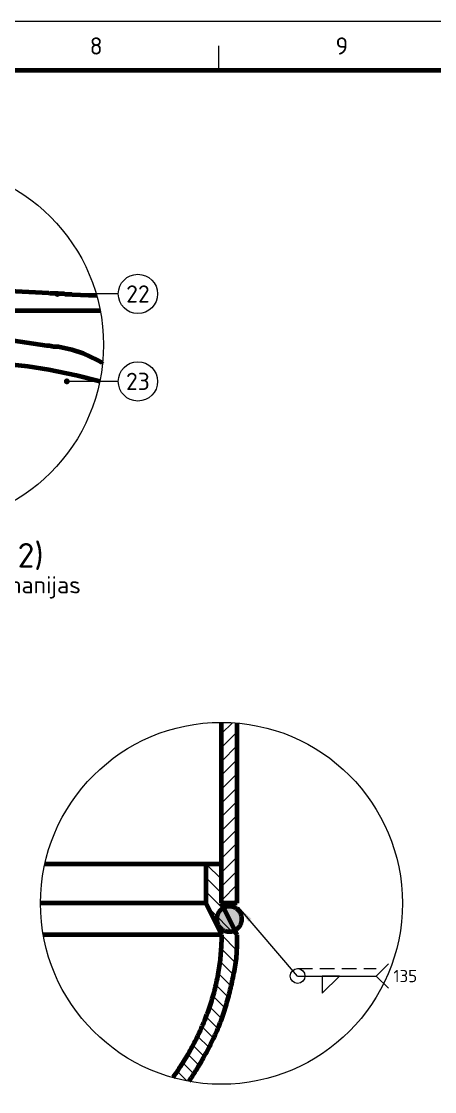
# Model space of a CAD drawing. Header units: millimetres. Extents: x 0 to 2208, y 0 to 420.
# Drawn here: x 836.8 to 920.9, y 202.2 to 420 of the extents above; entities that cross this region are included whole.
import ezdxf
from ezdxf.enums import TextEntityAlignment as Align

# ---------------------------------------------------------------- set-up
doc = ezdxf.new("R2010")
doc.units = ezdxf.units.MM
doc.linetypes.add('IRAM-E-TRAZOS', pattern=[5, 4, -1])
doc.linetypes.add('ISO02-TRAZOS', pattern=[4.5, 3, -1.5])
for name, color, linetype, lineweight in [('01-VISIBLE', 7, 'CONTINUOUS', 70), ('02-OCULTA', 4, 'IRAM-E-TRAZOS', 35), ('05-RAYADO', 8, 'CONTINUOUS', 18), ('06-TEXTO', 7, 'CONTINUOUS', 25), ('07-RECUADRO', 7, 'CONTINUOUS', 70), ('08-FINA', 5, 'CONTINUOUS', 18), ('12-SOLDADURA', 6, 'CONTINUOUS', 18)]:
    doc.layers.add(name, color=color, linetype=linetype, lineweight=lineweight)
doc.styles.add('ISO3098', font='isocpeur.ttf')

msp = doc.modelspace()

# ---------------------------------------------------------------- hatches: boundary and pattern name
at = {"layer": '05-RAYADO'}
h = msp.add_hatch(dxfattribs=at)
h.set_pattern_fill('ANSI31', scale=0.62992)
h.paths.add_polyline_path([(880.7, 240.5), (877.5, 240.5), (877.5, 277.333), (878.404, 277.322), (879.307, 277.289), (880.21, 277.234), (880.7, 277.191)])
h = msp.add_hatch(dxfattribs=at)
h.set_pattern_fill('ANSI31', scale=0.62992, angle=90)
h.paths.add_polyline_path([(880.699, 233.663), (880.697, 233.226), (880.693, 232.788), (880.686, 232.351), (880.677, 231.914), (880.665, 231.477), (880.649, 231.04), (880.63, 230.603), (880.605, 230.167), (880.574, 229.731), (880.536, 229.295), (880.491, 228.86), (880.437, 228.426), (880.374, 227.994), (880.302, 227.563), (880.223, 227.133), (880.138, 226.704), (880.05, 226.275), (879.96, 225.847), (879.869, 225.42), (879.776, 224.993), (879.682, 224.566), (879.586, 224.139), (879.488, 223.713), (879.389, 223.287), (879.287, 222.862), (879.183, 222.437), (879.078, 222.013), (878.969, 221.59), (878.858, 221.167), (878.745, 220.744), (878.628, 220.323), (878.509, 219.902), (878.386, 219.483), (878.26, 219.064), (878.13, 218.647), (877.996, 218.23), (877.858, 217.816), (877.716, 217.402), (877.569, 216.99), (877.418, 216.58), (877.263, 216.171), (877.104, 215.764), (876.941, 215.358), (876.773, 214.954), (876.602, 214.552), (876.427, 214.151), (876.249, 213.752), (876.066, 213.355), (875.881, 212.959), (875.692, 212.565), (875.499, 212.172), (875.304, 211.781), (875.106, 211.391), (874.905, 211.003), (874.701, 210.616), (874.495, 210.231), (874.286, 209.847), (874.075, 209.464), (873.862, 209.082), (873.646, 208.702), (873.427, 208.323), (873.207, 207.946), (872.983, 207.57), (872.758, 207.195), (872.53, 206.822), (872.3, 206.451), (872.067, 206.08), (871.832, 205.712), (871.594, 205.345), (871.354, 204.979), (871.112, 204.615), (870.879, 204.269), (870.314, 204.374), (869.43, 204.562), (868.55, 204.771), (867.676, 205.001), (867.606, 205.021), (867.659, 205.096), (867.904, 205.445), (868.146, 205.796), (868.386, 206.148), (868.623, 206.502), (868.858, 206.858), (869.091, 207.215), (869.321, 207.574), (869.549, 207.935), (869.774, 208.297), (869.997, 208.66), (870.217, 209.026), (870.434, 209.392), (870.649, 209.761), (870.861, 210.131), (871.07, 210.502), (871.277, 210.875), (871.48, 211.25), (871.681, 211.626), (871.88, 212.003), (872.075, 212.382), (872.267, 212.763), (872.456, 213.145), (872.643, 213.528), (872.826, 213.913), (873.006, 214.299), (873.184, 214.687), (873.358, 215.076), (873.529, 215.467), (873.696, 215.859), (873.861, 216.252), (874.022, 216.647), (874.18, 217.043), (874.335, 217.44), (874.486, 217.839), (874.634, 218.239), (874.779, 218.64), (874.92, 219.042), (875.057, 219.446), (875.191, 219.85), (875.322, 220.256), (875.449, 220.663), (875.572, 221.071), (875.692, 221.481), (875.808, 221.891), (875.921, 222.302), (876.029, 222.714), (876.135, 223.127), (876.236, 223.542), (876.334, 223.956), (876.428, 224.372), (876.518, 224.789), (876.605, 225.207), (876.687, 225.625), (876.766, 226.044), (876.841, 226.464), (876.912, 226.884), (876.979, 227.305), (877.042, 227.727), (877.101, 228.149), (877.156, 228.572), (877.207, 228.995), (877.254, 229.419), (877.297, 229.843), (877.335, 230.268), (877.37, 230.692), (877.401, 231.118), (877.427, 231.543), (877.449, 231.969), (877.468, 232.395), (877.482, 232.821), (877.492, 233.247), (877.498, 233.674), (877.5, 234.1), (874.3, 240.5), (874.3, 248.5), (877.5, 248.5), (877.5, 240.5), (880.7, 234.1)])
h = msp.add_hatch(color=7, dxfattribs=at)
h.dxf.hatch_style = 1
h.paths.add_polyline_path([(881.652, 237.099), (881.628, 236.9), (881.589, 236.702), (881.535, 236.509), (881.465, 236.32), (881.381, 236.138), (881.283, 235.962), (881.171, 235.795), (881.047, 235.637), (880.91, 235.49), (880.763, 235.353), (880.605, 235.229), (880.438, 235.117), (880.262, 235.019), (880.08, 234.935), (879.891, 234.865), (879.698, 234.811), (879.5, 234.772), (879.301, 234.748), (879.1, 234.74), (878.899, 234.748), (878.7, 234.772), (878.502, 234.811), (878.309, 234.865), (878.12, 234.935), (877.938, 235.019), (877.762, 235.117), (877.595, 235.229), (877.437, 235.353), (877.29, 235.49), (877.153, 235.637), (877.029, 235.795), (876.917, 235.962), (876.819, 236.138), (876.735, 236.32), (876.665, 236.509), (876.611, 236.702), (876.572, 236.9), (876.548, 237.099), (876.54, 237.3), (876.548, 237.501), (876.572, 237.7), (876.611, 237.898), (876.665, 238.091), (876.735, 238.28), (876.819, 238.462), (876.917, 238.638), (877.029, 238.805), (877.153, 238.963), (877.29, 239.11), (877.437, 239.247), (877.595, 239.371), (877.762, 239.483), (877.938, 239.581), (878.12, 239.665), (878.309, 239.735), (878.502, 239.789), (878.7, 239.828), (878.899, 239.852), (879.1, 239.86), (879.301, 239.852), (879.5, 239.828), (879.698, 239.789), (879.891, 239.735), (880.08, 239.665), (880.262, 239.581), (880.438, 239.483), (880.605, 239.371), (880.763, 239.247), (880.91, 239.11), (881.047, 238.963), (881.171, 238.805), (881.283, 238.638), (881.381, 238.462), (881.465, 238.28), (881.535, 238.091), (881.589, 237.898), (881.628, 237.7), (881.652, 237.501), (881.66, 237.3)])
at = {"layer": '08-FINA'}
h = msp.add_hatch(color=7, dxfattribs=at)
h.dxf.hatch_style = 1
edge = h.paths.add_edge_path()
edge.add_arc((844.092, 364.529), 0.6, 0, 360)
h = msp.add_hatch(color=7, dxfattribs=at)
h.dxf.hatch_style = 1
edge = h.paths.add_edge_path()
edge.add_arc((846.027, 346.734), 0.6, 0, 360)
h = msp.add_hatch(color=7, dxfattribs=at)
h.dxf.hatch_style = 1
h.paths.add_polyline_path([(881, 239.7), (882.946, 236.758), (883.61, 237.327)])

# ---------------------------------------------------------------- linework, layer by layer
at = {"layer": '01-VISIBLE'}
for points in [[(842.397, 364.699), (830.122, 365.294)], [(842.482, 364.614), (842.397, 364.699)], [(844.007, 364.614), (842.482, 364.614)], [(844.092, 364.529), (844.007, 364.614)], [(845.527, 364.529), (844.092, 364.529)], [(845.612, 364.444), (845.527, 364.529)], [(847.052, 364.444), (845.612, 364.444)], [(847.137, 364.359), (847.052, 364.444)], [(852.127, 364.125), (847.137, 364.359)], [(820.552, 361.144), (852.831, 361.144)], [(841.972, 353.949), (832.407, 355.389)], [(842.567, 353.949), (841.972, 353.949)], [(843.242, 353.779), (842.567, 353.949)], [(844.342, 353.779), (843.242, 353.779)], [(847.052, 353.184), (844.342, 353.779)], [(849.337, 352.424), (847.052, 353.184)], [(852.217, 351.069), (849.337, 352.424)], [(853.232, 350.474), (852.217, 351.069)], [(832.997, 350.389), (838.077, 349.799)], [(838.077, 349.799), (842.397, 349.119)], [(842.397, 349.119), (847.902, 348.019)], [(853.305, 350.401), (853.232, 350.474)], [(847.902, 348.019), (852.755, 346.805)], [(877.5, 240.5), (877.5, 277.333)], [(880.7, 240.5), (880.7, 277.191)], [(874.3, 248.5), (874, 248.5), (873.699, 248.5), (873.399, 248.5), (873.098, 248.5), (872.798, 248.5), (872.498, 248.5), (872.197, 248.5), (871.897, 248.5), (871.597, 248.5), (871.296, 248.5), (870.996, 248.5), (870.695, 248.5), (870.395, 248.5), (870.095, 248.5), (869.794, 248.5), (869.494, 248.5), (869.194, 248.5), (868.893, 248.5), (868.593, 248.5), (868.292, 248.5), (867.992, 248.5), (867.692, 248.5), (867.391, 248.5), (867.091, 248.5), (866.791, 248.5), (866.49, 248.5), (866.19, 248.5), (865.889, 248.5), (865.589, 248.5), (865.289, 248.5), (864.988, 248.5), (864.688, 248.5), (864.388, 248.5), (864.087, 248.5), (863.787, 248.5), (863.486, 248.5), (863.186, 248.5), (862.886, 248.5), (862.585, 248.5), (862.285, 248.5), (861.985, 248.5), (861.684, 248.5), (861.384, 248.5), (861.083, 248.5), (860.783, 248.5), (860.483, 248.5), (860.182, 248.5), (859.882, 248.5), (859.582, 248.5), (859.281, 248.5), (858.981, 248.5), (858.68, 248.5), (858.38, 248.5), (858.08, 248.5), (857.779, 248.5), (857.479, 248.5), (857.179, 248.5), (856.878, 248.5), (856.578, 248.5), (856.277, 248.5), (855.977, 248.5), (855.677, 248.5), (855.376, 248.5), (855.076, 248.5), (854.776, 248.5), (854.475, 248.5), (854.175, 248.5), (853.874, 248.5), (853.574, 248.5), (853.274, 248.5), (852.973, 248.5), (852.673, 248.5), (852.373, 248.5), (852.072, 248.5), (851.772, 248.5), (851.471, 248.5), (851.171, 248.5), (850.871, 248.5), (850.57, 248.5), (850.27, 248.5), (849.97, 248.5), (849.669, 248.5), (849.369, 248.5), (849.068, 248.5), (848.768, 248.5), (848.468, 248.5), (848.167, 248.5), (847.867, 248.5), (847.567, 248.5), (847.266, 248.5), (846.966, 248.5), (846.665, 248.5), (846.365, 248.5), (846.065, 248.5), (845.764, 248.5), (845.464, 248.5), (845.164, 248.5), (844.863, 248.5), (844.563, 248.5), (844.262, 248.5), (843.962, 248.5), (843.662, 248.5), (843.361, 248.5), (843.061, 248.5), (842.761, 248.5), (842.46, 248.5), (842.16, 248.5), (841.859, 248.5), (841.559, 248.5), (841.547, 248.5)], [(877.5, 248.5), (874.3, 248.5)], [(874.3, 248.5), (874.3, 240.5)], [(877.5, 240.5), (877.5, 248.5)], [(874.3, 240.5), (874, 240.5), (873.699, 240.5), (873.399, 240.5), (873.098, 240.5), (872.798, 240.5), (872.498, 240.5), (872.197, 240.5), (871.897, 240.5), (871.597, 240.5), (871.296, 240.5), (870.996, 240.5), (870.695, 240.5), (870.395, 240.5), (870.095, 240.5), (869.794, 240.5), (869.494, 240.5), (869.194, 240.5), (868.893, 240.5), (868.593, 240.5), (868.292, 240.5), (867.992, 240.5), (867.692, 240.5), (867.391, 240.5), (867.091, 240.5), (866.791, 240.5), (866.49, 240.5), (866.19, 240.5), (865.889, 240.5), (865.589, 240.5), (865.289, 240.5), (864.988, 240.5), (864.688, 240.5), (864.388, 240.5), (864.087, 240.5), (863.787, 240.5), (863.486, 240.5), (863.186, 240.5), (862.886, 240.5), (862.585, 240.5), (862.285, 240.5), (861.985, 240.5), (861.684, 240.5), (861.384, 240.5), (861.083, 240.5), (860.783, 240.5), (860.483, 240.5), (860.182, 240.5), (859.882, 240.5), (859.582, 240.5), (859.281, 240.5), (858.981, 240.5), (858.68, 240.5), (858.38, 240.5), (858.08, 240.5), (857.779, 240.5), (857.479, 240.5), (857.179, 240.5), (856.878, 240.5), (856.578, 240.5), (856.277, 240.5), (855.977, 240.5), (855.677, 240.5), (855.376, 240.5), (855.076, 240.5), (854.776, 240.5), (854.475, 240.5), (854.175, 240.5), (853.874, 240.5), (853.574, 240.5), (853.274, 240.5), (852.973, 240.5), (852.673, 240.5), (852.373, 240.5), (852.072, 240.5), (851.772, 240.5), (851.471, 240.5), (851.171, 240.5), (850.871, 240.5), (850.57, 240.5), (850.27, 240.5), (849.97, 240.5), (849.669, 240.5), (849.369, 240.5), (849.068, 240.5), (848.768, 240.5), (848.468, 240.5), (848.167, 240.5), (847.867, 240.5), (847.567, 240.5), (847.266, 240.5), (846.966, 240.5), (846.665, 240.5), (846.365, 240.5), (846.065, 240.5), (845.764, 240.5), (845.464, 240.5), (845.164, 240.5), (844.863, 240.5), (844.563, 240.5), (844.262, 240.5), (843.962, 240.5), (843.662, 240.5), (843.361, 240.5), (843.061, 240.5), (842.761, 240.5), (842.46, 240.5), (842.16, 240.5), (841.859, 240.5), (841.559, 240.5), (841.259, 240.5), (840.958, 240.5), (840.667, 240.5)], [(874.3, 240.5), (877.5, 234.1)], [(879.1, 239.86), (878.999, 239.858), (878.899, 239.852), (878.799, 239.842), (878.7, 239.828), (878.601, 239.811), (878.502, 239.789), (878.405, 239.764), (878.309, 239.735), (878.214, 239.702), (878.12, 239.665), (878.028, 239.625), (877.938, 239.581), (877.849, 239.534), (877.762, 239.483), (877.678, 239.429), (877.595, 239.371), (877.515, 239.31), (877.437, 239.247), (877.362, 239.18), (877.29, 239.11), (877.22, 239.038), (877.153, 238.963), (877.09, 238.885), (877.029, 238.805), (876.971, 238.722), (876.917, 238.638), (876.866, 238.551), (876.819, 238.462), (876.775, 238.372), (876.735, 238.28), (876.698, 238.186), (876.665, 238.091), (876.636, 237.995), (876.611, 237.898), (876.589, 237.799), (876.572, 237.7), (876.558, 237.601), (876.548, 237.501), (876.542, 237.401), (876.54, 237.3), (876.542, 237.199), (876.548, 237.099), (876.558, 236.999), (876.572, 236.9), (876.589, 236.801), (876.611, 236.702), (876.636, 236.605), (876.665, 236.509), (876.698, 236.414), (876.735, 236.32), (876.775, 236.228), (876.819, 236.138), (876.866, 236.049), (876.917, 235.962), (876.971, 235.878), (877.029, 235.795), (877.09, 235.715), (877.153, 235.637), (877.22, 235.562), (877.29, 235.49), (877.362, 235.42), (877.437, 235.353), (877.515, 235.29), (877.595, 235.229), (877.678, 235.171), (877.762, 235.117), (877.849, 235.066), (877.938, 235.019), (878.028, 234.975), (878.12, 234.935), (878.214, 234.898), (878.309, 234.865), (878.405, 234.836), (878.502, 234.811), (878.601, 234.789), (878.7, 234.772), (878.799, 234.758), (878.899, 234.748), (878.999, 234.742), (879.1, 234.74)], [(880.7, 240.5), (877.5, 240.5)], [(880.7, 234.1), (877.5, 240.5)], [(879.1, 239.86), (878.887, 239.86), (878.674, 239.86), (878.46, 239.86), (878.247, 239.86), (878.033, 239.86), (877.82, 239.86)], [(881.66, 237.3), (881.658, 237.401), (881.652, 237.501), (881.642, 237.601), (881.628, 237.7), (881.611, 237.799), (881.589, 237.898), (881.564, 237.995), (881.535, 238.091), (881.502, 238.186), (881.465, 238.28), (881.425, 238.372), (881.381, 238.462), (881.334, 238.551), (881.283, 238.638), (881.229, 238.722), (881.171, 238.805), (881.11, 238.885), (881.047, 238.963), (880.98, 239.038), (880.91, 239.11), (880.838, 239.18), (880.763, 239.247), (880.685, 239.31), (880.605, 239.371), (880.522, 239.429), (880.438, 239.483), (880.351, 239.534), (880.262, 239.581), (880.172, 239.625), (880.08, 239.665), (879.986, 239.702), (879.891, 239.735), (879.795, 239.764), (879.698, 239.789), (879.599, 239.811), (879.5, 239.828), (879.401, 239.842), (879.301, 239.852), (879.201, 239.858), (879.1, 239.86)], [(879.1, 234.74), (879.201, 234.742), (879.301, 234.748), (879.401, 234.758), (879.5, 234.772), (879.599, 234.789), (879.698, 234.811), (879.795, 234.836), (879.891, 234.865), (879.986, 234.898), (880.08, 234.935), (880.172, 234.975), (880.262, 235.019), (880.351, 235.066), (880.438, 235.117), (880.522, 235.171), (880.605, 235.229), (880.685, 235.29), (880.763, 235.353), (880.838, 235.42), (880.91, 235.49), (880.98, 235.562), (881.047, 235.637), (881.11, 235.715), (881.171, 235.795), (881.229, 235.878), (881.283, 235.962), (881.334, 236.049), (881.381, 236.138), (881.425, 236.228), (881.465, 236.32), (881.502, 236.414), (881.535, 236.509), (881.564, 236.605), (881.589, 236.702), (881.611, 236.801), (881.628, 236.9), (881.642, 236.999), (881.652, 237.099), (881.658, 237.199), (881.66, 237.3)], [(877.5, 234.1), (877.192, 234.1), (876.885, 234.1), (876.577, 234.1), (876.269, 234.1), (875.962, 234.1), (875.654, 234.1), (875.347, 234.1), (875.039, 234.1), (874.731, 234.1), (874.424, 234.1), (874.116, 234.1), (873.808, 234.1), (873.501, 234.1), (873.193, 234.1), (872.886, 234.1), (872.578, 234.1), (872.27, 234.1), (871.963, 234.1), (871.655, 234.1), (871.347, 234.1), (871.04, 234.1), (870.732, 234.1), (870.425, 234.1), (870.117, 234.1), (869.809, 234.1), (869.502, 234.1), (869.194, 234.1), (868.886, 234.1), (868.579, 234.1), (868.271, 234.1), (867.964, 234.1), (867.656, 234.1), (867.348, 234.1), (867.041, 234.1), (866.733, 234.1), (866.426, 234.1), (866.118, 234.1), (865.81, 234.1), (865.503, 234.1), (865.195, 234.1), (864.887, 234.1), (864.58, 234.1), (864.272, 234.1), (863.965, 234.1), (863.657, 234.1), (863.349, 234.1), (863.042, 234.1), (862.734, 234.1), (862.426, 234.1), (862.119, 234.1), (861.811, 234.1), (861.504, 234.1), (861.196, 234.1), (860.888, 234.1), (860.581, 234.1), (860.273, 234.1), (859.965, 234.1), (859.658, 234.1), (859.35, 234.1), (859.043, 234.1), (858.735, 234.1), (858.427, 234.1), (858.12, 234.1), (857.812, 234.1), (857.504, 234.1), (857.197, 234.1), (856.889, 234.1), (856.582, 234.1), (856.274, 234.1), (855.966, 234.1), (855.659, 234.1), (855.351, 234.1), (855.043, 234.1), (854.736, 234.1), (854.428, 234.1), (854.12, 234.1), (853.813, 234.1), (853.505, 234.1), (853.198, 234.1), (852.89, 234.1), (852.582, 234.1), (852.275, 234.1), (851.967, 234.1), (851.659, 234.1), (851.352, 234.1), (851.044, 234.1), (850.737, 234.1), (850.429, 234.1), (850.121, 234.1), (849.814, 234.1), (849.506, 234.1), (849.198, 234.1), (848.891, 234.1), (848.583, 234.1), (848.276, 234.1), (847.968, 234.1), (847.66, 234.1), (847.353, 234.1), (847.045, 234.1), (846.737, 234.1), (846.43, 234.1), (846.122, 234.1), (845.815, 234.1), (845.507, 234.1), (845.199, 234.1), (844.892, 234.1), (844.584, 234.1), (844.276, 234.1), (843.969, 234.1), (843.661, 234.1), (843.354, 234.1), (843.046, 234.1), (842.738, 234.1), (842.431, 234.1), (842.123, 234.1), (841.816, 234.1), (841.508, 234.1), (841.228, 234.1)], [(877.5, 234.1), (877.498, 233.674), (877.492, 233.247), (877.482, 232.821), (877.468, 232.395), (877.449, 231.969), (877.427, 231.543), (877.401, 231.118), (877.37, 230.692), (877.335, 230.268), (877.297, 229.843), (877.254, 229.419), (877.207, 228.995), (877.156, 228.572), (877.101, 228.149), (877.042, 227.727), (876.979, 227.305), (876.912, 226.884), (876.841, 226.464), (876.766, 226.044), (876.687, 225.625), (876.605, 225.207), (876.518, 224.789), (876.428, 224.372), (876.334, 223.956), (876.236, 223.542), (876.135, 223.127), (876.029, 222.714), (875.921, 222.302), (875.808, 221.891), (875.692, 221.481), (875.572, 221.071), (875.449, 220.663), (875.322, 220.256), (875.191, 219.85), (875.057, 219.446), (874.92, 219.042), (874.779, 218.64), (874.634, 218.239), (874.486, 217.839), (874.335, 217.44), (874.18, 217.043), (874.022, 216.647), (873.861, 216.252), (873.696, 215.859), (873.529, 215.467), (873.358, 215.076), (873.184, 214.687), (873.006, 214.299), (872.826, 213.913), (872.643, 213.528), (872.456, 213.145), (872.267, 212.763), (872.075, 212.382), (871.88, 212.003), (871.681, 211.626), (871.48, 211.25), (871.277, 210.875), (871.07, 210.502), (870.861, 210.131), (870.649, 209.761), (870.434, 209.392), (870.217, 209.026), (869.997, 208.66), (869.774, 208.297), (869.549, 207.935), (869.321, 207.574), (869.091, 207.215), (868.858, 206.858), (868.623, 206.502), (868.386, 206.148), (868.146, 205.796), (867.904, 205.445), (867.659, 205.096), (867.606, 205.021)], [(870.879, 204.269), (871.112, 204.615), (871.354, 204.979), (871.594, 205.345), (871.832, 205.712), (872.067, 206.08), (872.3, 206.451), (872.53, 206.822), (872.758, 207.195), (872.983, 207.57), (873.207, 207.946), (873.427, 208.323), (873.646, 208.702), (873.862, 209.082), (874.075, 209.464), (874.286, 209.847), (874.495, 210.231), (874.701, 210.616), (874.905, 211.003), (875.106, 211.391), (875.304, 211.781), (875.499, 212.172), (875.692, 212.565), (875.881, 212.959), (876.066, 213.355), (876.249, 213.752), (876.427, 214.151), (876.602, 214.552), (876.773, 214.954), (876.941, 215.358), (877.104, 215.764), (877.263, 216.171), (877.418, 216.58), (877.569, 216.99), (877.716, 217.402), (877.858, 217.816), (877.996, 218.23), (878.13, 218.647), (878.26, 219.064), (878.386, 219.483), (878.509, 219.902), (878.628, 220.323), (878.745, 220.744), (878.858, 221.167), (878.969, 221.59), (879.078, 222.013), (879.183, 222.437), (879.287, 222.862), (879.389, 223.287), (879.488, 223.713), (879.586, 224.139), (879.682, 224.566), (879.776, 224.993), (879.869, 225.42), (879.96, 225.847), (880.05, 226.275), (880.138, 226.704), (880.223, 227.133), (880.302, 227.563), (880.374, 227.994), (880.437, 228.426), (880.491, 228.86), (880.536, 229.295), (880.574, 229.731), (880.605, 230.167), (880.63, 230.603), (880.649, 231.04), (880.665, 231.477), (880.677, 231.914), (880.686, 232.351), (880.693, 232.788), (880.697, 233.226), (880.699, 233.663), (880.7, 234.1)]]:
    msp.add_lwpolyline(points, dxfattribs=at)
at = {"layer": '02-OCULTA'}
for points in [[(842.397, 364.699), (830.122, 365.294)], [(842.482, 364.614), (842.397, 364.699)], [(844.007, 364.614), (842.482, 364.614)], [(844.092, 364.529), (844.007, 364.614)], [(845.527, 364.529), (844.092, 364.529)], [(845.612, 364.444), (845.527, 364.529)], [(847.052, 364.444), (845.612, 364.444)], [(847.137, 364.359), (847.052, 364.444)], [(852.127, 364.125), (847.137, 364.359)], [(820.552, 361.144), (852.831, 361.144)], [(841.972, 353.949), (832.407, 355.389)], [(842.567, 353.949), (841.972, 353.949)], [(843.242, 353.779), (842.567, 353.949)], [(844.342, 353.779), (843.242, 353.779)], [(847.052, 353.184), (844.342, 353.779)], [(849.337, 352.424), (847.052, 353.184)], [(852.217, 351.069), (849.337, 352.424)], [(853.232, 350.474), (852.217, 351.069)], [(832.997, 350.389), (838.077, 349.799)], [(838.077, 349.799), (842.397, 349.119)], [(842.397, 349.119), (847.902, 348.019)], [(853.305, 350.401), (853.232, 350.474)], [(847.902, 348.019), (852.755, 346.805)]]:
    msp.add_lwpolyline(points, dxfattribs=at)
at = {"layer": '07-RECUADRO'}
msp.add_lwpolyline([(505, 10), (1064, 10), (1064, 410), (505, 410)], close=True, dxfattribs=at)
at = {"layer": '08-FINA'}
for p, q in [((877, 410), (877, 415)), ((856.5, 364.529), (844.092, 364.529)), ((856.5, 346.734), (846.027, 346.734))]:
    msp.add_line(p, q, dxfattribs=at)
msp.add_lwpolyline([(480, 0), (1074, 0), (1074, 420), (480, 420)], close=True, dxfattribs=at)
for centre, radius in [((816.667, 354.167), 36.833), ((860.5, 364.529), 4), ((860.5, 346.734), 4), ((877.5, 240.5), 36.833)]:
    msp.add_circle(centre, radius, dxfattribs=at)
at = {"layer": '12-SOLDADURA'}
for p, q in [((893, 225.7), (881, 239.7)), ((909, 225.7), (911.5, 228.2)), ((893, 225.7), (909, 225.7)), ((909, 225.7), (911.5, 223.2))]:
    msp.add_line(p, q, dxfattribs=at)
at = {"layer": '12-SOLDADURA', "linetype": 'ISO02-TRAZOS'}
msp.add_line((893, 227.2), (909, 227.2), dxfattribs=at)
at = {"layer": '12-SOLDADURA'}
msp.add_lwpolyline([(898, 225.7), (898, 222.2), (901.5, 225.7)], close=True, dxfattribs=at)
msp.add_circle((893, 225.7), 1.5, dxfattribs=at)

# ---------------------------------------------------------------- texts
at = {"layer": '06-TEXTO', "style": 'ISO3098'}
for s, height, p in [('8', 3.5, (852, 415)), ('9', 3.5, (902, 415)), ('22', 3.5, (860.5, 364.529)), ('23', 3.5, (860.5, 346.734)), ('DETALLE A (1:2)', 5, (816.667, 311.333)), ('Válvula, manómetro y manijas', 3.5, (816.667, 305.333))]:
    msp.add_text(s, height=height, dxfattribs=at).set_placement(p, align=Align.MIDDLE_CENTER)
at = {"layer": '12-SOLDADURA', "style": 'ISO3098'}
msp.add_text('135', height=2.5, dxfattribs=at).set_placement((912.5, 225.7), align=Align.MIDDLE_LEFT)

doc.saveas('drawing.dxf')
